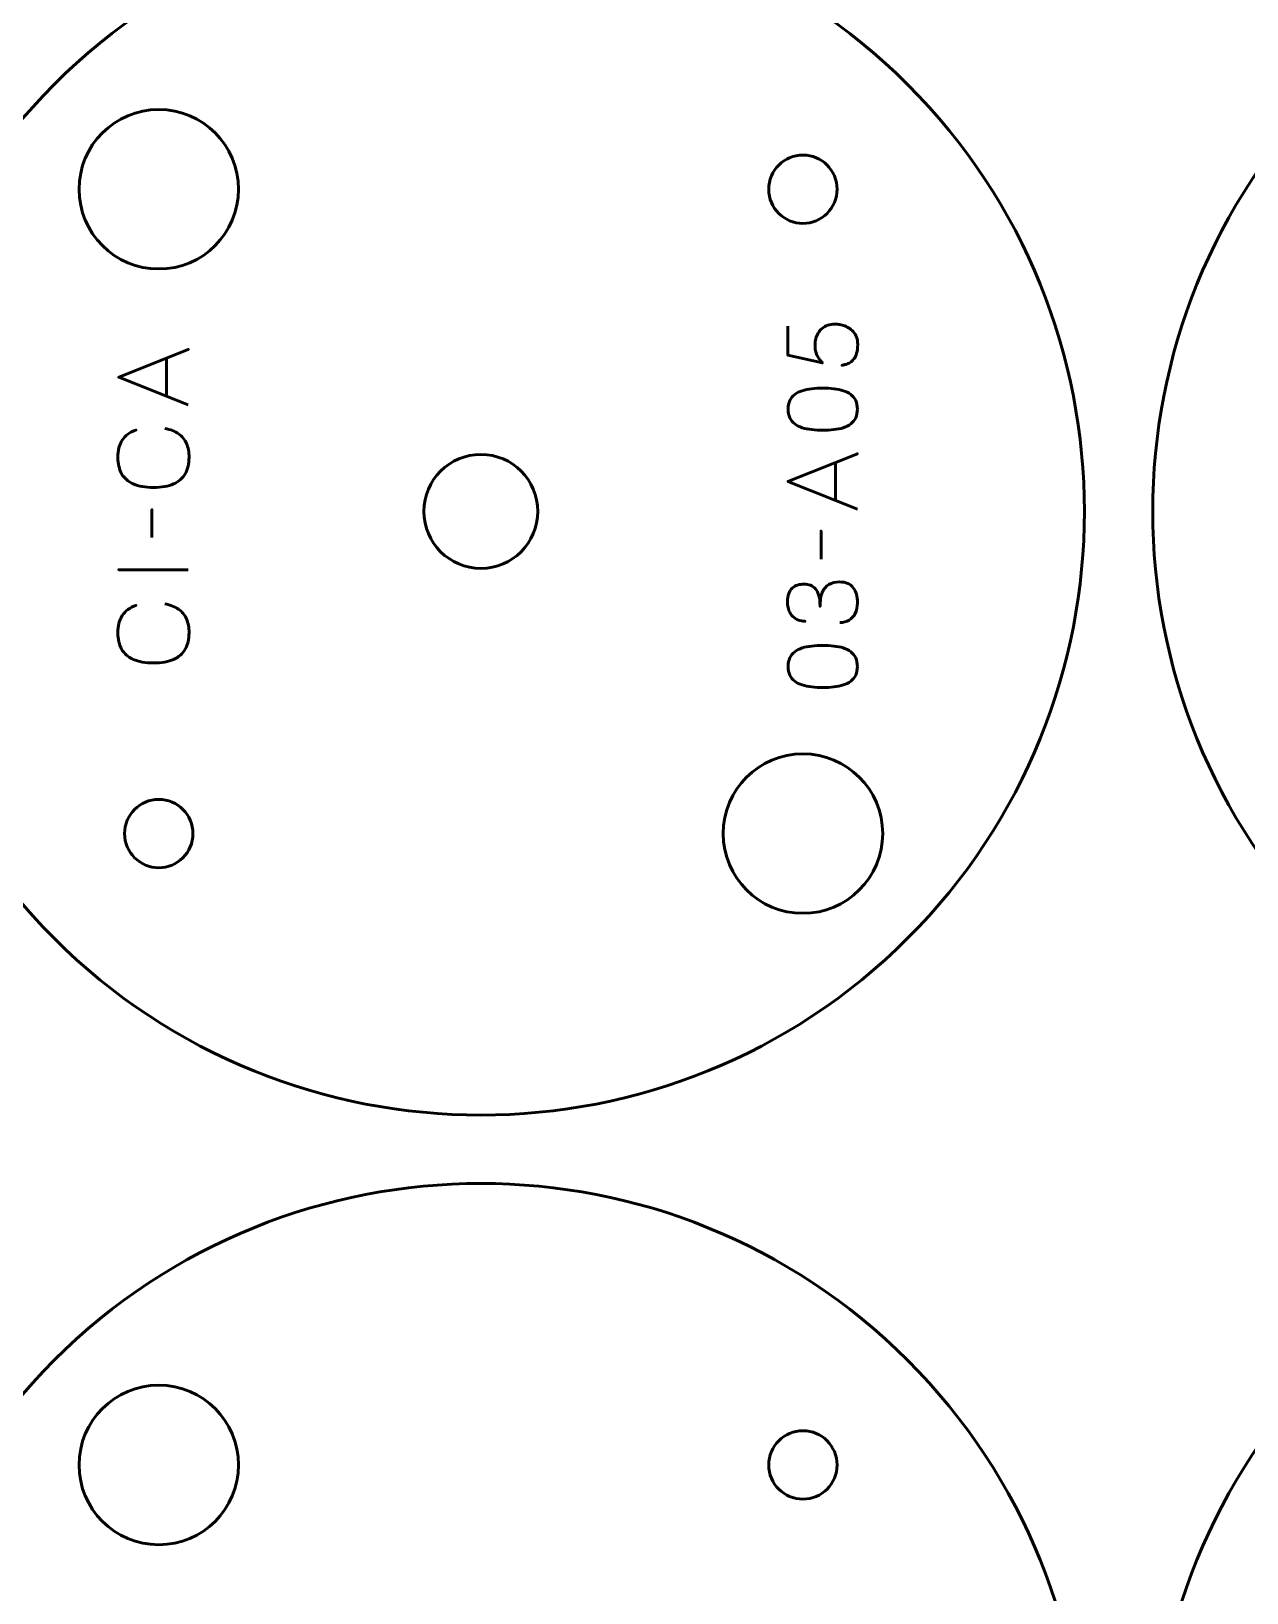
# Model space of a CAD drawing. Header units: centimetres. Extents: x -21 to 0, y -29.7 to 0.
# Drawn here: x -10.67 to -5.34, y -13.6 to -6.74 of the extents above; entities that cross this region are included whole.
import ezdxf

# ---------------------------------------------------------------- set-up
doc = ezdxf.new("R2010")
doc.units = ezdxf.units.CM
doc.header["$MEASUREMENT"] = 0
doc.layers.add('Layer 1', color=7, linetype='Continuous')

msp = doc.modelspace()

# ---------------------------------------------------------------- linework, layer by layer
at = {"layer": 'Layer 1', "lineweight": 53}
for centre, major_axis in [((-10.11421, -7.43577), (0, 0.35001)), ((-8.7, -8.84998), (0, 0.25)), ((-7.28578, -10.2642), (0, 0.35001)), ((-10.11421, -13.03577), (0, 0.35001))]:
    msp.add_ellipse(centre, major_axis=major_axis, ratio=1, dxfattribs=at)
at = {"layer": 'Layer 1', "color": 1, "lineweight": 53}
msp.add_open_spline([(-21.00003, -29.19995), (-21.00003, -29.19995), (-21.00003, -2.29992), (-21.00003, -2.29992), (-21.00003, -2.29992), (-21.00003, -2.21709), (-20.93286, -2.14992), (-20.85003, -2.14992), (-20.85003, -2.14992), (-20.7672, -2.14992), (-20.70003, -2.08275), (-20.70003, -1.99992), (-20.70003, -1.99992), (-20.70003, -1.91709), (-20.7672, -1.84992), (-20.85003, -1.84992), (-20.85003, -1.84992), (-20.93286, -1.84992), (-21.00003, -1.78275), (-21.00003, -1.69992), (-21.00003, -1.69992), (-21.00003, -1.61709), (-20.93286, -1.54992), (-20.85003, -1.54992), (-20.85003, -1.54992), (-20.7672, -1.54992), (-20.70003, -1.48275), (-20.70003, -1.39992), (-20.70003, -1.39992), (-20.70003, -1.31709), (-20.7672, -1.24992), (-20.85003, -1.24992), (-20.85003, -1.24992), (-20.93286, -1.24992), (-21.00003, -1.18275), (-21.00003, -1.09992), (-21.00003, -1.09992), (-21.00003, -1.09992), (-21.00003, -0.49992), (-21.00003, -0.49992), (-21.00003, -0.49992), (-21.00003, -0.22295), (-20.77694, 0.00004), (-20.49994, 0.00004), (-20.49994, 0.00004), (-20.49994, 0.00004), (-0.50008, 0.00004), (-0.50008, 0.00004), (-0.50008, 0.00004), (-0.22294, 0.00004), (0.00002, -0.22295), (0.00002, -0.49992), (0.00002, -0.49992), (0.00002, -0.49992), (0.00002, -29.19995), (0.00002, -29.19995), (0.00002, -29.19995), (0.00002, -29.47695), (-0.22294, -29.70004), (-0.50008, -29.70004), (-0.50008, -29.70004), (-0.50008, -29.70004), (-20.49994, -29.70004), (-20.49994, -29.70004), (-20.49994, -29.70004), (-20.77694, -29.70004), (-21.00003, -29.47695), (-21.00003, -29.19995)], degree=3, knots=[0, 0, 0, 0, 0.0588235, 0.0588235, 0.0588235, 0.0588235, 0.1176471, 0.1176471, 0.1176471, 0.1176471, 0.1764706, 0.1764706, 0.1764706, 0.1764706, 0.2352941, 0.2352941, 0.2352941, 0.2352941, 0.2941176, 0.2941176, 0.2941176, 0.2941176, 0.3529412, 0.3529412, 0.3529412, 0.3529412, 0.4117647, 0.4117647, 0.4117647, 0.4117647, 0.4705882, 0.4705882, 0.4705882, 0.4705882, 0.5294118, 0.5294118, 0.5294118, 0.5294118, 0.5882353, 0.5882353, 0.5882353, 0.5882353, 0.6470588, 0.6470588, 0.6470588, 0.6470588, 0.7058824, 0.7058824, 0.7058824, 0.7058824, 0.7647059, 0.7647059, 0.7647059, 0.7647059, 0.8235294, 0.8235294, 0.8235294, 0.8235294, 0.8823529, 0.8823529, 0.8823529, 0.8823529, 0.9411765, 0.9411765, 0.9411765, 0.9411765, 1, 1, 1, 1], dxfattribs=at)
at = {"layer": 'Layer 1', "color": 3, "lineweight": 53}
for points in [[(-6.82614, -6.97617), (-5.79144, -8.01087), (-5.79144, -9.68911), (-6.82617, -10.72384), (-6.82617, -10.72384), (-7.86087, -11.75854), (-9.53911, -11.75854), (-10.57381, -10.72384), (-10.57381, -10.72384), (-11.60853, -9.68911), (-11.60853, -8.01087), (-10.57383, -6.97617), (-10.57383, -6.97617), (-9.53911, -5.94144), (-7.86087, -5.94144), (-6.82614, -6.97617)], [(-1.22615, -6.97619), (-0.19145, -8.01089), (-0.19145, -9.68913), (-1.22618, -10.72386), (-1.22618, -10.72386), (-2.26088, -11.75856), (-3.93912, -11.75856), (-4.97382, -10.72386), (-4.97382, -10.72386), (-6.00854, -9.68913), (-6.00854, -8.01089), (-4.97384, -6.97619), (-4.97384, -6.97619), (-3.93912, -5.94146), (-2.26088, -5.94146), (-1.22615, -6.97619)], [(-6.82614, -12.57617), (-5.79144, -13.61087), (-5.79144, -15.28911), (-6.82617, -16.32384), (-6.82617, -16.32384), (-7.86087, -17.35854), (-9.53911, -17.35854), (-10.57381, -16.32384), (-10.57381, -16.32384), (-11.60853, -15.28911), (-11.60853, -13.61087), (-10.57383, -12.57617), (-10.57383, -12.57617), (-9.53911, -11.54144), (-7.86087, -11.54144), (-6.82614, -12.57617)], [(-1.22615, -12.57619), (-0.19145, -13.61089), (-0.19145, -15.28913), (-1.22618, -16.32386), (-1.22618, -16.32386), (-2.26088, -17.35856), (-3.93912, -17.35856), (-4.97382, -16.32386), (-4.97382, -16.32386), (-6.00854, -15.28913), (-6.00854, -13.61089), (-4.97384, -12.57619), (-4.97384, -12.57619), (-3.93912, -11.54146), (-2.26088, -11.54146), (-1.22615, -12.57619)]]:
    msp.add_open_spline(points, degree=3, knots=[0, 0, 0, 0, 0.25, 0.25, 0.25, 0.25, 0.5, 0.5, 0.5, 0.5, 0.75, 0.75, 0.75, 0.75, 1, 1, 1, 1], dxfattribs=at)
at = {"layer": 'Layer 1', "lineweight": 53}
for points in [[(-7.28577, -7.28577), (-7.20294, -7.28577), (-7.13577, -7.35294), (-7.13577, -7.43577), (-7.13577, -7.43577), (-7.13577, -7.5186), (-7.20294, -7.58577), (-7.28577, -7.58577), (-7.28577, -7.58577), (-7.3686, -7.58577), (-7.43577, -7.5186), (-7.43577, -7.43577), (-7.43577, -7.43577), (-7.43577, -7.35294), (-7.3686, -7.28577), (-7.28577, -7.28577)], [(-10.1142, -10.11419), (-10.03137, -10.11419), (-9.9642, -10.18136), (-9.9642, -10.26419), (-9.9642, -10.26419), (-9.9642, -10.34702), (-10.03137, -10.41419), (-10.1142, -10.41419), (-10.1142, -10.41419), (-10.19703, -10.41419), (-10.2642, -10.34702), (-10.2642, -10.26419), (-10.2642, -10.26419), (-10.2642, -10.18136), (-10.19703, -10.11419), (-10.1142, -10.11419)], [(-7.28577, -12.88577), (-7.20294, -12.88577), (-7.13577, -12.95294), (-7.13577, -13.03577), (-7.13577, -13.03577), (-7.13577, -13.1186), (-7.20294, -13.18577), (-7.28577, -13.18577), (-7.28577, -13.18577), (-7.3686, -13.18577), (-7.43577, -13.1186), (-7.43577, -13.03577), (-7.43577, -13.03577), (-7.43577, -12.95294), (-7.3686, -12.88577), (-7.28577, -12.88577)]]:
    msp.add_open_spline(points, degree=3, knots=[0, 0, 0, 0, 0.25, 0.25, 0.25, 0.25, 0.5, 0.5, 0.5, 0.5, 0.75, 0.75, 0.75, 0.75, 1, 1, 1, 1], dxfattribs=at)
at = {"layer": 'Layer 1', "color": 5, "lineweight": 53}
for points, knots in [([(-7.35175, -8.0372), (-7.35175, -8.0372), (-7.35175, -8.1642), (-7.35175, -8.1642), (-7.35175, -8.1642), (-7.35175, -8.1642), (-7.2002, -8.19807), (-7.2002, -8.19807), (-7.2002, -8.19807), (-7.20528, -8.19214), (-7.20986, -8.1865), (-7.21389, -8.18106), (-7.21389, -8.18106), (-7.21791, -8.1757), (-7.22129, -8.17006), (-7.22412, -8.16406), (-7.22412, -8.16406), (-7.22694, -8.15813), (-7.22906, -8.15136), (-7.23054, -8.14374), (-7.23054, -8.14374), (-7.23202, -8.13619), (-7.2328, -8.12716), (-7.2328, -8.11679), (-7.2328, -8.11679), (-7.2328, -8.10832), (-7.23167, -8.09985), (-7.22934, -8.09139), (-7.22934, -8.09139), (-7.22708, -8.08292), (-7.22362, -8.07488), (-7.21904, -8.06726), (-7.21904, -8.06726), (-7.21438, -8.05957), (-7.20859, -8.05279), (-7.20161, -8.04687), (-7.20161, -8.04687), (-7.19462, -8.04087), (-7.18644, -8.03614), (-7.17706, -8.03276), (-7.17706, -8.03276), (-7.16767, -8.0293), (-7.15702, -8.02754), (-7.14517, -8.02747), (-7.14517, -8.02747), (-7.14079, -8.02739), (-7.13529, -8.02789), (-7.1288, -8.02888), (-7.1288, -8.02888), (-7.12231, -8.02979), (-7.11525, -8.03149), (-7.10777, -8.03389), (-7.10777, -8.03389), (-7.10029, -8.03628), (-7.09288, -8.03967), (-7.08555, -8.04397), (-7.08555, -8.04397), (-7.07821, -8.04828), (-7.07151, -8.05378), (-7.06544, -8.06041), (-7.06544, -8.06041), (-7.05937, -8.06705), (-7.0545, -8.07509), (-7.05083, -8.08447), (-7.05083, -8.08447), (-7.04724, -8.09393), (-7.04533, -8.10501), (-7.04526, -8.11763), (-7.04526, -8.11763), (-7.04533, -8.13273), (-7.04695, -8.14543), (-7.04999, -8.15573), (-7.04999, -8.15573), (-7.05309, -8.16604), (-7.05711, -8.17443), (-7.06219, -8.18092), (-7.06219, -8.18092), (-7.06727, -8.18748), (-7.07285, -8.19256), (-7.07891, -8.19623), (-7.07891, -8.19623), (-7.08498, -8.1999), (-7.09105, -8.20265), (-7.09712, -8.20449), (-7.09712, -8.20449), (-7.10319, -8.20632), (-7.10876, -8.20773), (-7.11384, -8.20865), (-7.11384, -8.20865), (-7.10876, -8.20773), (-7.10319, -8.20632), (-7.09712, -8.20449), (-7.09712, -8.20449), (-7.09105, -8.20265), (-7.08498, -8.1999), (-7.07891, -8.19623), (-7.07891, -8.19623), (-7.07285, -8.19256), (-7.06727, -8.18748), (-7.06219, -8.18092), (-7.06219, -8.18092), (-7.05711, -8.17443), (-7.05309, -8.16604), (-7.04999, -8.15573), (-7.04999, -8.15573), (-7.04695, -8.14543), (-7.04533, -8.13273), (-7.04526, -8.11763), (-7.04526, -8.11763), (-7.04533, -8.10501), (-7.04724, -8.09393), (-7.05083, -8.08447), (-7.05083, -8.08447), (-7.0545, -8.07509), (-7.05937, -8.06705), (-7.06544, -8.06041), (-7.06544, -8.06041), (-7.07151, -8.05378), (-7.07821, -8.04828), (-7.08555, -8.04397), (-7.08555, -8.04397), (-7.09288, -8.03967), (-7.10029, -8.03628), (-7.10777, -8.03389), (-7.10777, -8.03389), (-7.11525, -8.03149), (-7.12231, -8.02979), (-7.1288, -8.02888), (-7.1288, -8.02888), (-7.13529, -8.02789), (-7.14079, -8.02739), (-7.14517, -8.02747), (-7.14517, -8.02747), (-7.15702, -8.02754), (-7.16767, -8.0293), (-7.17706, -8.03276), (-7.17706, -8.03276), (-7.18644, -8.03614), (-7.19462, -8.04087), (-7.20161, -8.04687), (-7.20161, -8.04687), (-7.20859, -8.05279), (-7.21438, -8.05957), (-7.21904, -8.06726), (-7.21904, -8.06726), (-7.22362, -8.07488), (-7.22708, -8.08292), (-7.22934, -8.09139), (-7.22934, -8.09139), (-7.23167, -8.09985), (-7.2328, -8.10832), (-7.2328, -8.11679), (-7.2328, -8.11679), (-7.2328, -8.12716), (-7.23202, -8.13619), (-7.23054, -8.14374), (-7.23054, -8.14374), (-7.22906, -8.15136), (-7.22694, -8.15813), (-7.22412, -8.16406), (-7.22412, -8.16406), (-7.22129, -8.17006), (-7.21791, -8.1757), (-7.21389, -8.18106), (-7.21389, -8.18106), (-7.20986, -8.1865), (-7.20528, -8.19214), (-7.2002, -8.19807), (-7.2002, -8.19807), (-7.2002, -8.19807), (-7.35175, -8.1642), (-7.35175, -8.1642), (-7.35175, -8.1642), (-7.35175, -8.1642), (-7.35175, -8.0372), (-7.35175, -8.0372)], [0, 0, 0, 0, 0.0227273, 0.0227273, 0.0227273, 0.0227273, 0.0454545, 0.0454545, 0.0454545, 0.0454545, 0.0681818, 0.0681818, 0.0681818, 0.0681818, 0.0909091, 0.0909091, 0.0909091, 0.0909091, 0.1136364, 0.1136364, 0.1136364, 0.1136364, 0.1363636, 0.1363636, 0.1363636, 0.1363636, 0.1590909, 0.1590909, 0.1590909, 0.1590909, 0.1818182, 0.1818182, 0.1818182, 0.1818182, 0.2045455, 0.2045455, 0.2045455, 0.2045455, 0.2272727, 0.2272727, 0.2272727, 0.2272727, 0.25, 0.25, 0.25, 0.25, 0.2727273, 0.2727273, 0.2727273, 0.2727273, 0.2954545, 0.2954545, 0.2954545, 0.2954545, 0.3181818, 0.3181818, 0.3181818, 0.3181818, 0.3409091, 0.3409091, 0.3409091, 0.3409091, 0.3636364, 0.3636364, 0.3636364, 0.3636364, 0.3863636, 0.3863636, 0.3863636, 0.3863636, 0.4090909, 0.4090909, 0.4090909, 0.4090909, 0.4318182, 0.4318182, 0.4318182, 0.4318182, 0.4545455, 0.4545455, 0.4545455, 0.4545455, 0.4772727, 0.4772727, 0.4772727, 0.4772727, 0.5, 0.5, 0.5, 0.5, 0.5227273, 0.5227273, 0.5227273, 0.5227273, 0.5454545, 0.5454545, 0.5454545, 0.5454545, 0.5681818, 0.5681818, 0.5681818, 0.5681818, 0.5909091, 0.5909091, 0.5909091, 0.5909091, 0.6136364, 0.6136364, 0.6136364, 0.6136364, 0.6363636, 0.6363636, 0.6363636, 0.6363636, 0.6590909, 0.6590909, 0.6590909, 0.6590909, 0.6818182, 0.6818182, 0.6818182, 0.6818182, 0.7045455, 0.7045455, 0.7045455, 0.7045455, 0.7272727, 0.7272727, 0.7272727, 0.7272727, 0.75, 0.75, 0.75, 0.75, 0.7727273, 0.7727273, 0.7727273, 0.7727273, 0.7954545, 0.7954545, 0.7954545, 0.7954545, 0.8181818, 0.8181818, 0.8181818, 0.8181818, 0.8409091, 0.8409091, 0.8409091, 0.8409091, 0.8636364, 0.8636364, 0.8636364, 0.8636364, 0.8863636, 0.8863636, 0.8863636, 0.8863636, 0.9090909, 0.9090909, 0.9090909, 0.9090909, 0.9318182, 0.9318182, 0.9318182, 0.9318182, 0.9545455, 0.9545455, 0.9545455, 0.9545455, 0.9772727, 0.9772727, 0.9772727, 0.9772727, 1, 1, 1, 1]), ([(-9.98467, -8.38178), (-9.98467, -8.38178), (-10.28989, -8.26071), (-10.28989, -8.26071), (-10.28989, -8.26071), (-10.28989, -8.26071), (-9.98467, -8.13921), (-9.98467, -8.13921), (-9.98467, -8.13921), (-9.98467, -8.13921), (-10.28989, -8.26071), (-10.28989, -8.26071), (-10.28989, -8.26071), (-10.28989, -8.26071), (-9.98467, -8.38178), (-9.98467, -8.38178)], [0, 0, 0, 0, 0.25, 0.25, 0.25, 0.25, 0.5, 0.5, 0.5, 0.5, 0.75, 0.75, 0.75, 0.75, 1, 1, 1, 1]), ([(-10.08077, -8.34368), (-10.08077, -8.34368), (-10.08077, -8.17774), (-10.08077, -8.17774), (-10.08077, -8.17774), (-10.08077, -8.17774), (-10.08077, -8.34368), (-10.08077, -8.34368)], [0, 0, 0, 0, 0.5, 0.5, 0.5, 0.5, 1, 1, 1, 1]), ([(-7.04653, -8.40126), (-7.0466, -8.38645), (-7.04921, -8.37368), (-7.05429, -8.36302), (-7.05429, -8.36302), (-7.05937, -8.35244), (-7.06664, -8.34362), (-7.07588, -8.33657), (-7.07588, -8.33657), (-7.08519, -8.32958), (-7.0962, -8.32408), (-7.1089, -8.31999), (-7.1089, -8.31999), (-7.1216, -8.31596), (-7.1355, -8.31307), (-7.15074, -8.31145), (-7.15074, -8.31145), (-7.16598, -8.30975), (-7.182, -8.30891), (-7.19893, -8.30898), (-7.19893, -8.30898), (-7.21579, -8.30891), (-7.23181, -8.30975), (-7.24698, -8.31145), (-7.24698, -8.31145), (-7.26215, -8.31307), (-7.27612, -8.31596), (-7.28882, -8.31999), (-7.28882, -8.31999), (-7.30145, -8.32408), (-7.31245, -8.32958), (-7.32184, -8.33657), (-7.32184, -8.33657), (-7.33115, -8.34362), (-7.33842, -8.35244), (-7.3435, -8.36302), (-7.3435, -8.36302), (-7.34865, -8.37368), (-7.35126, -8.38645), (-7.35133, -8.40126), (-7.35133, -8.40126), (-7.35126, -8.41608), (-7.34865, -8.42885), (-7.3435, -8.43951), (-7.3435, -8.43951), (-7.33842, -8.45009), (-7.33115, -8.45891), (-7.32184, -8.46596), (-7.32184, -8.46596), (-7.31245, -8.47295), (-7.30145, -8.47845), (-7.28882, -8.48254), (-7.28882, -8.48254), (-7.27612, -8.48657), (-7.26215, -8.48946), (-7.24698, -8.49108), (-7.24698, -8.49108), (-7.23181, -8.49277), (-7.21579, -8.49362), (-7.19893, -8.49355), (-7.19893, -8.49355), (-7.182, -8.49362), (-7.16598, -8.49277), (-7.15074, -8.49108), (-7.15074, -8.49108), (-7.1355, -8.48946), (-7.1216, -8.48657), (-7.1089, -8.48254), (-7.1089, -8.48254), (-7.0962, -8.47845), (-7.08519, -8.47295), (-7.07588, -8.46596), (-7.07588, -8.46596), (-7.06664, -8.45891), (-7.05937, -8.45009), (-7.05429, -8.43951), (-7.05429, -8.43951), (-7.04921, -8.42885), (-7.0466, -8.41608), (-7.04653, -8.40126)], [0, 0, 0, 0, 0.05, 0.05, 0.05, 0.05, 0.1, 0.1, 0.1, 0.1, 0.15, 0.15, 0.15, 0.15, 0.2, 0.2, 0.2, 0.2, 0.25, 0.25, 0.25, 0.25, 0.3, 0.3, 0.3, 0.3, 0.35, 0.35, 0.35, 0.35, 0.4, 0.4, 0.4, 0.4, 0.45, 0.45, 0.45, 0.45, 0.5, 0.5, 0.5, 0.5, 0.55, 0.55, 0.55, 0.55, 0.6, 0.6, 0.6, 0.6, 0.65, 0.65, 0.65, 0.65, 0.7, 0.7, 0.7, 0.7, 0.75, 0.75, 0.75, 0.75, 0.8, 0.8, 0.8, 0.8, 0.85, 0.85, 0.85, 0.85, 0.9, 0.9, 0.9, 0.9, 0.95, 0.95, 0.95, 0.95, 1, 1, 1, 1]), ([(-7.04653, -8.40126), (-7.0466, -8.38645), (-7.04921, -8.37368), (-7.05429, -8.36302), (-7.05429, -8.36302), (-7.05937, -8.35244), (-7.06664, -8.34362), (-7.07588, -8.33657), (-7.07588, -8.33657), (-7.08519, -8.32958), (-7.0962, -8.32408), (-7.1089, -8.31999), (-7.1089, -8.31999), (-7.1216, -8.31596), (-7.1355, -8.31307), (-7.15074, -8.31145), (-7.15074, -8.31145), (-7.16598, -8.30975), (-7.182, -8.30891), (-7.19893, -8.30898), (-7.19893, -8.30898), (-7.21579, -8.30891), (-7.23181, -8.30975), (-7.24698, -8.31145), (-7.24698, -8.31145), (-7.26215, -8.31307), (-7.27612, -8.31596), (-7.28882, -8.31999), (-7.28882, -8.31999), (-7.30145, -8.32408), (-7.31245, -8.32958), (-7.32184, -8.33657), (-7.32184, -8.33657), (-7.33115, -8.34362), (-7.33842, -8.35244), (-7.3435, -8.36302), (-7.3435, -8.36302), (-7.34865, -8.37368), (-7.35126, -8.38645), (-7.35133, -8.40126), (-7.35133, -8.40126), (-7.35126, -8.41608), (-7.34865, -8.42885), (-7.3435, -8.43951), (-7.3435, -8.43951), (-7.33842, -8.45009), (-7.33115, -8.45891), (-7.32184, -8.46596), (-7.32184, -8.46596), (-7.31245, -8.47295), (-7.30145, -8.47845), (-7.28882, -8.48254), (-7.28882, -8.48254), (-7.27612, -8.48657), (-7.26215, -8.48946), (-7.24698, -8.49108), (-7.24698, -8.49108), (-7.23181, -8.49277), (-7.21579, -8.49362), (-7.19893, -8.49355), (-7.19893, -8.49355), (-7.182, -8.49362), (-7.16598, -8.49277), (-7.15074, -8.49108), (-7.15074, -8.49108), (-7.1355, -8.48946), (-7.1216, -8.48657), (-7.1089, -8.48254), (-7.1089, -8.48254), (-7.0962, -8.47845), (-7.08519, -8.47295), (-7.07588, -8.46596), (-7.07588, -8.46596), (-7.06664, -8.45891), (-7.05937, -8.45009), (-7.05429, -8.43951), (-7.05429, -8.43951), (-7.04921, -8.42885), (-7.0466, -8.41608), (-7.04653, -8.40126)], [0, 0, 0, 0, 0.05, 0.05, 0.05, 0.05, 0.1, 0.1, 0.1, 0.1, 0.15, 0.15, 0.15, 0.15, 0.2, 0.2, 0.2, 0.2, 0.25, 0.25, 0.25, 0.25, 0.3, 0.3, 0.3, 0.3, 0.35, 0.35, 0.35, 0.35, 0.4, 0.4, 0.4, 0.4, 0.45, 0.45, 0.45, 0.45, 0.5, 0.5, 0.5, 0.5, 0.55, 0.55, 0.55, 0.55, 0.6, 0.6, 0.6, 0.6, 0.65, 0.65, 0.65, 0.65, 0.7, 0.7, 0.7, 0.7, 0.75, 0.75, 0.75, 0.75, 0.8, 0.8, 0.8, 0.8, 0.85, 0.85, 0.85, 0.85, 0.9, 0.9, 0.9, 0.9, 0.95, 0.95, 0.95, 0.95, 1, 1, 1, 1]), ([(-10.08712, -8.48592), (-10.06292, -8.49044), (-10.04295, -8.49834), (-10.02729, -8.50942), (-10.02729, -8.50942), (-10.01169, -8.52056), (-10.00012, -8.53482), (-9.99257, -8.55217), (-9.99257, -8.55217), (-9.98502, -8.56946), (-9.98121, -8.58978), (-9.98128, -8.61292), (-9.98128, -8.61292), (-9.98121, -8.64107), (-9.98665, -8.66499), (-9.99772, -8.68461), (-9.99772, -8.68461), (-10.00873, -8.70422), (-10.02573, -8.71918), (-10.0488, -8.72948), (-10.0488, -8.72948), (-10.07188, -8.73978), (-10.10144, -8.74493), (-10.13749, -8.745), (-10.13749, -8.745), (-10.1734, -8.74493), (-10.2029, -8.73978), (-10.22597, -8.72948), (-10.22597, -8.72948), (-10.24904, -8.71918), (-10.26611, -8.70422), (-10.27719, -8.68461), (-10.27719, -8.68461), (-10.28827, -8.66499), (-10.29377, -8.64107), (-10.2937, -8.61292), (-10.2937, -8.61292), (-10.29377, -8.58279), (-10.28735, -8.55754), (-10.27444, -8.53722), (-10.27444, -8.53722), (-10.26153, -8.51697), (-10.24156, -8.50208), (-10.21454, -8.4927), (-10.21454, -8.4927), (-10.24156, -8.50208), (-10.26153, -8.51697), (-10.27444, -8.53722), (-10.27444, -8.53722), (-10.28735, -8.55754), (-10.29377, -8.58279), (-10.2937, -8.61292), (-10.2937, -8.61292), (-10.29377, -8.64107), (-10.28827, -8.66499), (-10.27719, -8.68461), (-10.27719, -8.68461), (-10.26611, -8.70422), (-10.24904, -8.71918), (-10.22597, -8.72948), (-10.22597, -8.72948), (-10.2029, -8.73978), (-10.1734, -8.74493), (-10.13749, -8.745), (-10.13749, -8.745), (-10.10144, -8.74493), (-10.07188, -8.73978), (-10.0488, -8.72948), (-10.0488, -8.72948), (-10.02573, -8.71918), (-10.00873, -8.70422), (-9.99772, -8.68461), (-9.99772, -8.68461), (-9.98665, -8.66499), (-9.98121, -8.64107), (-9.98128, -8.61292), (-9.98128, -8.61292), (-9.98121, -8.58978), (-9.98502, -8.56946), (-9.99257, -8.55217), (-9.99257, -8.55217), (-10.00012, -8.53482), (-10.01169, -8.52056), (-10.02729, -8.50942), (-10.02729, -8.50942), (-10.04295, -8.49834), (-10.06292, -8.49044), (-10.08712, -8.48592)], [0, 0, 0, 0, 0.0454545, 0.0454545, 0.0454545, 0.0454545, 0.0909091, 0.0909091, 0.0909091, 0.0909091, 0.1363636, 0.1363636, 0.1363636, 0.1363636, 0.1818182, 0.1818182, 0.1818182, 0.1818182, 0.2272727, 0.2272727, 0.2272727, 0.2272727, 0.2727273, 0.2727273, 0.2727273, 0.2727273, 0.3181818, 0.3181818, 0.3181818, 0.3181818, 0.3636364, 0.3636364, 0.3636364, 0.3636364, 0.4090909, 0.4090909, 0.4090909, 0.4090909, 0.4545455, 0.4545455, 0.4545455, 0.4545455, 0.5, 0.5, 0.5, 0.5, 0.5454545, 0.5454545, 0.5454545, 0.5454545, 0.5909091, 0.5909091, 0.5909091, 0.5909091, 0.6363636, 0.6363636, 0.6363636, 0.6363636, 0.6818182, 0.6818182, 0.6818182, 0.6818182, 0.7272727, 0.7272727, 0.7272727, 0.7272727, 0.7727273, 0.7727273, 0.7727273, 0.7727273, 0.8181818, 0.8181818, 0.8181818, 0.8181818, 0.8636364, 0.8636364, 0.8636364, 0.8636364, 0.9090909, 0.9090909, 0.9090909, 0.9090909, 0.9545455, 0.9545455, 0.9545455, 0.9545455, 1, 1, 1, 1]), ([(-7.04653, -8.83941), (-7.04653, -8.83941), (-7.35175, -8.71834), (-7.35175, -8.71834), (-7.35175, -8.71834), (-7.35175, -8.71834), (-7.04653, -8.59684), (-7.04653, -8.59684), (-7.04653, -8.59684), (-7.04653, -8.59684), (-7.35175, -8.71834), (-7.35175, -8.71834), (-7.35175, -8.71834), (-7.35175, -8.71834), (-7.04653, -8.83941), (-7.04653, -8.83941)], [0, 0, 0, 0, 0.25, 0.25, 0.25, 0.25, 0.5, 0.5, 0.5, 0.5, 0.75, 0.75, 0.75, 0.75, 1, 1, 1, 1]), ([(-7.14263, -8.80131), (-7.14263, -8.80131), (-7.14263, -8.63537), (-7.14263, -8.63537), (-7.14263, -8.63537), (-7.14263, -8.63537), (-7.14263, -8.80131), (-7.14263, -8.80131)], [0, 0, 0, 0, 0.5, 0.5, 0.5, 0.5, 1, 1, 1, 1]), ([(-10.14427, -8.96513), (-10.14427, -8.96513), (-10.14427, -8.84194), (-10.14427, -8.84194), (-10.14427, -8.84194), (-10.14427, -8.84194), (-10.14427, -8.96513), (-10.14427, -8.96513)], [0, 0, 0, 0, 0.5, 0.5, 0.5, 0.5, 1, 1, 1, 1]), ([(-7.20613, -9.05954), (-7.20613, -9.05954), (-7.20613, -8.93635), (-7.20613, -8.93635), (-7.20613, -8.93635), (-7.20613, -8.93635), (-7.20613, -9.05954), (-7.20613, -9.05954)], [0, 0, 0, 0, 0.5, 0.5, 0.5, 0.5, 1, 1, 1, 1]), ([(-9.98467, -9.1061), (-9.98467, -9.1061), (-10.28989, -9.1061), (-10.28989, -9.1061), (-10.28989, -9.1061), (-10.28989, -9.1061), (-9.98467, -9.1061), (-9.98467, -9.1061)], [0, 0, 0, 0, 0.5, 0.5, 0.5, 0.5, 1, 1, 1, 1]), ([(-7.12315, -9.33809), (-7.10791, -9.33802), (-7.09465, -9.33449), (-7.08315, -9.32751), (-7.08315, -9.32751), (-7.07172, -9.32052), (-7.06276, -9.31057), (-7.05634, -9.29759), (-7.05634, -9.29759), (-7.04992, -9.28461), (-7.04667, -9.26902), (-7.04653, -9.25088), (-7.04653, -9.25088), (-7.04653, -9.23727), (-7.04794, -9.22492), (-7.0509, -9.2137), (-7.0509, -9.2137), (-7.05387, -9.20255), (-7.05845, -9.19296), (-7.06473, -9.18484), (-7.06473, -9.18484), (-7.07101, -9.17673), (-7.07913, -9.17052), (-7.089, -9.16608), (-7.089, -9.16608), (-7.09895, -9.1617), (-7.11088, -9.15952), (-7.12485, -9.15945), (-7.12485, -9.15945), (-7.14347, -9.15937), (-7.15921, -9.16318), (-7.17198, -9.17073), (-7.17198, -9.17073), (-7.18475, -9.17828), (-7.19434, -9.19), (-7.2009, -9.20573), (-7.2009, -9.20573), (-7.20747, -9.22146), (-7.21078, -9.24164), (-7.21078, -9.26612), (-7.21078, -9.26612), (-7.21071, -9.24785), (-7.2124, -9.23254), (-7.21586, -9.22005), (-7.21586, -9.22005), (-7.21932, -9.20763), (-7.22419, -9.19769), (-7.23054, -9.19021), (-7.23054, -9.19021), (-7.23682, -9.18273), (-7.2443, -9.1773), (-7.2529, -9.17405), (-7.2529, -9.17405), (-7.26144, -9.17073), (-7.27082, -9.16911), (-7.28105, -9.16918), (-7.28105, -9.16918), (-7.29129, -9.16911), (-7.30074, -9.17052), (-7.30949, -9.17334), (-7.30949, -9.17334), (-7.31824, -9.1761), (-7.32593, -9.18061), (-7.33249, -9.18675), (-7.33249, -9.18675), (-7.33905, -9.19289), (-7.3442, -9.201), (-7.34787, -9.21095), (-7.34787, -9.21095), (-7.35154, -9.22097), (-7.35337, -9.23318), (-7.35344, -9.2475), (-7.35344, -9.2475), (-7.35337, -9.26175), (-7.35126, -9.27424), (-7.34716, -9.28482), (-7.34716, -9.28482), (-7.34307, -9.29548), (-7.3375, -9.30422), (-7.33037, -9.31128), (-7.33037, -9.31128), (-7.32325, -9.31826), (-7.31513, -9.32349), (-7.30596, -9.32694), (-7.30596, -9.32694), (-7.29679, -9.33047), (-7.28705, -9.33216), (-7.27682, -9.33216), (-7.27682, -9.33216), (-7.28705, -9.33216), (-7.29679, -9.33047), (-7.30596, -9.32694), (-7.30596, -9.32694), (-7.31513, -9.32349), (-7.32325, -9.31826), (-7.33037, -9.31128), (-7.33037, -9.31128), (-7.3375, -9.30422), (-7.34307, -9.29548), (-7.34716, -9.28482), (-7.34716, -9.28482), (-7.35126, -9.27424), (-7.35337, -9.26175), (-7.35344, -9.2475), (-7.35344, -9.2475), (-7.35337, -9.23318), (-7.35154, -9.22097), (-7.34787, -9.21095), (-7.34787, -9.21095), (-7.3442, -9.201), (-7.33905, -9.19289), (-7.33249, -9.18675), (-7.33249, -9.18675), (-7.32593, -9.18061), (-7.31824, -9.1761), (-7.30949, -9.17334), (-7.30949, -9.17334), (-7.30074, -9.17052), (-7.29129, -9.16911), (-7.28105, -9.16918), (-7.28105, -9.16918), (-7.27082, -9.16911), (-7.26144, -9.17073), (-7.2529, -9.17405), (-7.2529, -9.17405), (-7.2443, -9.1773), (-7.23682, -9.18273), (-7.23054, -9.19021), (-7.23054, -9.19021), (-7.22419, -9.19769), (-7.21932, -9.20763), (-7.21586, -9.22005), (-7.21586, -9.22005), (-7.2124, -9.23254), (-7.21071, -9.24785), (-7.21078, -9.26612), (-7.21078, -9.26612), (-7.21078, -9.24164), (-7.20747, -9.22146), (-7.2009, -9.20573), (-7.2009, -9.20573), (-7.19434, -9.19), (-7.18475, -9.17828), (-7.17198, -9.17073), (-7.17198, -9.17073), (-7.15921, -9.16318), (-7.14347, -9.15937), (-7.12485, -9.15945), (-7.12485, -9.15945), (-7.11088, -9.15952), (-7.09895, -9.1617), (-7.089, -9.16608), (-7.089, -9.16608), (-7.07913, -9.17052), (-7.07101, -9.17673), (-7.06473, -9.18484), (-7.06473, -9.18484), (-7.05845, -9.19296), (-7.05387, -9.20255), (-7.0509, -9.2137), (-7.0509, -9.2137), (-7.04794, -9.22492), (-7.04653, -9.23727), (-7.04653, -9.25088), (-7.04653, -9.25088), (-7.04667, -9.26902), (-7.04992, -9.28461), (-7.05634, -9.29759), (-7.05634, -9.29759), (-7.06276, -9.31057), (-7.07172, -9.32052), (-7.08315, -9.32751), (-7.08315, -9.32751), (-7.09465, -9.33449), (-7.10791, -9.33802), (-7.12315, -9.33809)], [0, 0, 0, 0, 0.0227273, 0.0227273, 0.0227273, 0.0227273, 0.0454545, 0.0454545, 0.0454545, 0.0454545, 0.0681818, 0.0681818, 0.0681818, 0.0681818, 0.0909091, 0.0909091, 0.0909091, 0.0909091, 0.1136364, 0.1136364, 0.1136364, 0.1136364, 0.1363636, 0.1363636, 0.1363636, 0.1363636, 0.1590909, 0.1590909, 0.1590909, 0.1590909, 0.1818182, 0.1818182, 0.1818182, 0.1818182, 0.2045455, 0.2045455, 0.2045455, 0.2045455, 0.2272727, 0.2272727, 0.2272727, 0.2272727, 0.25, 0.25, 0.25, 0.25, 0.2727273, 0.2727273, 0.2727273, 0.2727273, 0.2954545, 0.2954545, 0.2954545, 0.2954545, 0.3181818, 0.3181818, 0.3181818, 0.3181818, 0.3409091, 0.3409091, 0.3409091, 0.3409091, 0.3636364, 0.3636364, 0.3636364, 0.3636364, 0.3863636, 0.3863636, 0.3863636, 0.3863636, 0.4090909, 0.4090909, 0.4090909, 0.4090909, 0.4318182, 0.4318182, 0.4318182, 0.4318182, 0.4545455, 0.4545455, 0.4545455, 0.4545455, 0.4772727, 0.4772727, 0.4772727, 0.4772727, 0.5, 0.5, 0.5, 0.5, 0.5227273, 0.5227273, 0.5227273, 0.5227273, 0.5454545, 0.5454545, 0.5454545, 0.5454545, 0.5681818, 0.5681818, 0.5681818, 0.5681818, 0.5909091, 0.5909091, 0.5909091, 0.5909091, 0.6136364, 0.6136364, 0.6136364, 0.6136364, 0.6363636, 0.6363636, 0.6363636, 0.6363636, 0.6590909, 0.6590909, 0.6590909, 0.6590909, 0.6818182, 0.6818182, 0.6818182, 0.6818182, 0.7045455, 0.7045455, 0.7045455, 0.7045455, 0.7272727, 0.7272727, 0.7272727, 0.7272727, 0.75, 0.75, 0.75, 0.75, 0.7727273, 0.7727273, 0.7727273, 0.7727273, 0.7954545, 0.7954545, 0.7954545, 0.7954545, 0.8181818, 0.8181818, 0.8181818, 0.8181818, 0.8409091, 0.8409091, 0.8409091, 0.8409091, 0.8636364, 0.8636364, 0.8636364, 0.8636364, 0.8863636, 0.8863636, 0.8863636, 0.8863636, 0.9090909, 0.9090909, 0.9090909, 0.9090909, 0.9318182, 0.9318182, 0.9318182, 0.9318182, 0.9545455, 0.9545455, 0.9545455, 0.9545455, 0.9772727, 0.9772727, 0.9772727, 0.9772727, 1, 1, 1, 1]), ([(-10.08712, -9.25596), (-10.06292, -9.26048), (-10.04295, -9.26838), (-10.02729, -9.27946), (-10.02729, -9.27946), (-10.01169, -9.2906), (-10.00012, -9.30486), (-9.99257, -9.32221), (-9.99257, -9.32221), (-9.98502, -9.3395), (-9.98121, -9.35982), (-9.98128, -9.38296), (-9.98128, -9.38296), (-9.98121, -9.41111), (-9.98665, -9.43503), (-9.99772, -9.45465), (-9.99772, -9.45465), (-10.00873, -9.47426), (-10.02573, -9.48922), (-10.0488, -9.49952), (-10.0488, -9.49952), (-10.07188, -9.50982), (-10.10144, -9.51497), (-10.13749, -9.51504), (-10.13749, -9.51504), (-10.1734, -9.51497), (-10.2029, -9.50982), (-10.22597, -9.49952), (-10.22597, -9.49952), (-10.24904, -9.48922), (-10.26611, -9.47426), (-10.27719, -9.45465), (-10.27719, -9.45465), (-10.28827, -9.43503), (-10.29377, -9.41111), (-10.2937, -9.38296), (-10.2937, -9.38296), (-10.29377, -9.35283), (-10.28735, -9.32758), (-10.27444, -9.30726), (-10.27444, -9.30726), (-10.26153, -9.28701), (-10.24156, -9.27212), (-10.21454, -9.26274), (-10.21454, -9.26274), (-10.24156, -9.27212), (-10.26153, -9.28701), (-10.27444, -9.30726), (-10.27444, -9.30726), (-10.28735, -9.32758), (-10.29377, -9.35283), (-10.2937, -9.38296), (-10.2937, -9.38296), (-10.29377, -9.41111), (-10.28827, -9.43503), (-10.27719, -9.45465), (-10.27719, -9.45465), (-10.26611, -9.47426), (-10.24904, -9.48922), (-10.22597, -9.49952), (-10.22597, -9.49952), (-10.2029, -9.50982), (-10.1734, -9.51497), (-10.13749, -9.51504), (-10.13749, -9.51504), (-10.10144, -9.51497), (-10.07188, -9.50982), (-10.0488, -9.49952), (-10.0488, -9.49952), (-10.02573, -9.48922), (-10.00873, -9.47426), (-9.99772, -9.45465), (-9.99772, -9.45465), (-9.98665, -9.43503), (-9.98121, -9.41111), (-9.98128, -9.38296), (-9.98128, -9.38296), (-9.98121, -9.35982), (-9.98502, -9.3395), (-9.99257, -9.32221), (-9.99257, -9.32221), (-10.00012, -9.30486), (-10.01169, -9.2906), (-10.02729, -9.27946), (-10.02729, -9.27946), (-10.04295, -9.26838), (-10.06292, -9.26048), (-10.08712, -9.25596)], [0, 0, 0, 0, 0.0454545, 0.0454545, 0.0454545, 0.0454545, 0.0909091, 0.0909091, 0.0909091, 0.0909091, 0.1363636, 0.1363636, 0.1363636, 0.1363636, 0.1818182, 0.1818182, 0.1818182, 0.1818182, 0.2272727, 0.2272727, 0.2272727, 0.2272727, 0.2727273, 0.2727273, 0.2727273, 0.2727273, 0.3181818, 0.3181818, 0.3181818, 0.3181818, 0.3636364, 0.3636364, 0.3636364, 0.3636364, 0.4090909, 0.4090909, 0.4090909, 0.4090909, 0.4545455, 0.4545455, 0.4545455, 0.4545455, 0.5, 0.5, 0.5, 0.5, 0.5454545, 0.5454545, 0.5454545, 0.5454545, 0.5909091, 0.5909091, 0.5909091, 0.5909091, 0.6363636, 0.6363636, 0.6363636, 0.6363636, 0.6818182, 0.6818182, 0.6818182, 0.6818182, 0.7272727, 0.7272727, 0.7272727, 0.7272727, 0.7727273, 0.7727273, 0.7727273, 0.7727273, 0.8181818, 0.8181818, 0.8181818, 0.8181818, 0.8636364, 0.8636364, 0.8636364, 0.8636364, 0.9090909, 0.9090909, 0.9090909, 0.9090909, 0.9545455, 0.9545455, 0.9545455, 0.9545455, 1, 1, 1, 1]), ([(-7.04653, -9.5307), (-7.0466, -9.51589), (-7.04921, -9.50312), (-7.05429, -9.49246), (-7.05429, -9.49246), (-7.05937, -9.48188), (-7.06664, -9.47306), (-7.07588, -9.46601), (-7.07588, -9.46601), (-7.08519, -9.45902), (-7.0962, -9.45352), (-7.1089, -9.44943), (-7.1089, -9.44943), (-7.1216, -9.4454), (-7.1355, -9.44251), (-7.15074, -9.44089), (-7.15074, -9.44089), (-7.16598, -9.43919), (-7.182, -9.43835), (-7.19893, -9.43842), (-7.19893, -9.43842), (-7.21579, -9.43835), (-7.23181, -9.43919), (-7.24698, -9.44089), (-7.24698, -9.44089), (-7.26215, -9.44251), (-7.27612, -9.4454), (-7.28882, -9.44943), (-7.28882, -9.44943), (-7.30145, -9.45352), (-7.31245, -9.45902), (-7.32184, -9.46601), (-7.32184, -9.46601), (-7.33115, -9.47306), (-7.33842, -9.48188), (-7.3435, -9.49246), (-7.3435, -9.49246), (-7.34865, -9.50312), (-7.35126, -9.51589), (-7.35133, -9.5307), (-7.35133, -9.5307), (-7.35126, -9.54552), (-7.34865, -9.55829), (-7.3435, -9.56895), (-7.3435, -9.56895), (-7.33842, -9.57953), (-7.33115, -9.58835), (-7.32184, -9.5954), (-7.32184, -9.5954), (-7.31245, -9.60239), (-7.30145, -9.60789), (-7.28882, -9.61198), (-7.28882, -9.61198), (-7.27612, -9.61601), (-7.26215, -9.6189), (-7.24698, -9.62052), (-7.24698, -9.62052), (-7.23181, -9.62221), (-7.21579, -9.62306), (-7.19893, -9.62299), (-7.19893, -9.62299), (-7.182, -9.62306), (-7.16598, -9.62221), (-7.15074, -9.62052), (-7.15074, -9.62052), (-7.1355, -9.6189), (-7.1216, -9.61601), (-7.1089, -9.61198), (-7.1089, -9.61198), (-7.0962, -9.60789), (-7.08519, -9.60239), (-7.07588, -9.5954), (-7.07588, -9.5954), (-7.06664, -9.58835), (-7.05937, -9.57953), (-7.05429, -9.56895), (-7.05429, -9.56895), (-7.04921, -9.55829), (-7.0466, -9.54552), (-7.04653, -9.5307)], [0, 0, 0, 0, 0.05, 0.05, 0.05, 0.05, 0.1, 0.1, 0.1, 0.1, 0.15, 0.15, 0.15, 0.15, 0.2, 0.2, 0.2, 0.2, 0.25, 0.25, 0.25, 0.25, 0.3, 0.3, 0.3, 0.3, 0.35, 0.35, 0.35, 0.35, 0.4, 0.4, 0.4, 0.4, 0.45, 0.45, 0.45, 0.45, 0.5, 0.5, 0.5, 0.5, 0.55, 0.55, 0.55, 0.55, 0.6, 0.6, 0.6, 0.6, 0.65, 0.65, 0.65, 0.65, 0.7, 0.7, 0.7, 0.7, 0.75, 0.75, 0.75, 0.75, 0.8, 0.8, 0.8, 0.8, 0.85, 0.85, 0.85, 0.85, 0.9, 0.9, 0.9, 0.9, 0.95, 0.95, 0.95, 0.95, 1, 1, 1, 1]), ([(-7.04653, -9.5307), (-7.0466, -9.51589), (-7.04921, -9.50312), (-7.05429, -9.49246), (-7.05429, -9.49246), (-7.05937, -9.48188), (-7.06664, -9.47306), (-7.07588, -9.46601), (-7.07588, -9.46601), (-7.08519, -9.45902), (-7.0962, -9.45352), (-7.1089, -9.44943), (-7.1089, -9.44943), (-7.1216, -9.4454), (-7.1355, -9.44251), (-7.15074, -9.44089), (-7.15074, -9.44089), (-7.16598, -9.43919), (-7.182, -9.43835), (-7.19893, -9.43842), (-7.19893, -9.43842), (-7.21579, -9.43835), (-7.23181, -9.43919), (-7.24698, -9.44089), (-7.24698, -9.44089), (-7.26215, -9.44251), (-7.27612, -9.4454), (-7.28882, -9.44943), (-7.28882, -9.44943), (-7.30145, -9.45352), (-7.31245, -9.45902), (-7.32184, -9.46601), (-7.32184, -9.46601), (-7.33115, -9.47306), (-7.33842, -9.48188), (-7.3435, -9.49246), (-7.3435, -9.49246), (-7.34865, -9.50312), (-7.35126, -9.51589), (-7.35133, -9.5307), (-7.35133, -9.5307), (-7.35126, -9.54552), (-7.34865, -9.55829), (-7.3435, -9.56895), (-7.3435, -9.56895), (-7.33842, -9.57953), (-7.33115, -9.58835), (-7.32184, -9.5954), (-7.32184, -9.5954), (-7.31245, -9.60239), (-7.30145, -9.60789), (-7.28882, -9.61198), (-7.28882, -9.61198), (-7.27612, -9.61601), (-7.26215, -9.6189), (-7.24698, -9.62052), (-7.24698, -9.62052), (-7.23181, -9.62221), (-7.21579, -9.62306), (-7.19893, -9.62299), (-7.19893, -9.62299), (-7.182, -9.62306), (-7.16598, -9.62221), (-7.15074, -9.62052), (-7.15074, -9.62052), (-7.1355, -9.6189), (-7.1216, -9.61601), (-7.1089, -9.61198), (-7.1089, -9.61198), (-7.0962, -9.60789), (-7.08519, -9.60239), (-7.07588, -9.5954), (-7.07588, -9.5954), (-7.06664, -9.58835), (-7.05937, -9.57953), (-7.05429, -9.56895), (-7.05429, -9.56895), (-7.04921, -9.55829), (-7.0466, -9.54552), (-7.04653, -9.5307)], [0, 0, 0, 0, 0.05, 0.05, 0.05, 0.05, 0.1, 0.1, 0.1, 0.1, 0.15, 0.15, 0.15, 0.15, 0.2, 0.2, 0.2, 0.2, 0.25, 0.25, 0.25, 0.25, 0.3, 0.3, 0.3, 0.3, 0.35, 0.35, 0.35, 0.35, 0.4, 0.4, 0.4, 0.4, 0.45, 0.45, 0.45, 0.45, 0.5, 0.5, 0.5, 0.5, 0.55, 0.55, 0.55, 0.55, 0.6, 0.6, 0.6, 0.6, 0.65, 0.65, 0.65, 0.65, 0.7, 0.7, 0.7, 0.7, 0.75, 0.75, 0.75, 0.75, 0.8, 0.8, 0.8, 0.8, 0.85, 0.85, 0.85, 0.85, 0.9, 0.9, 0.9, 0.9, 0.95, 0.95, 0.95, 0.95, 1, 1, 1, 1])]:
    msp.add_open_spline(points, degree=3, knots=knots, dxfattribs=at)

doc.saveas('drawing.dxf')
